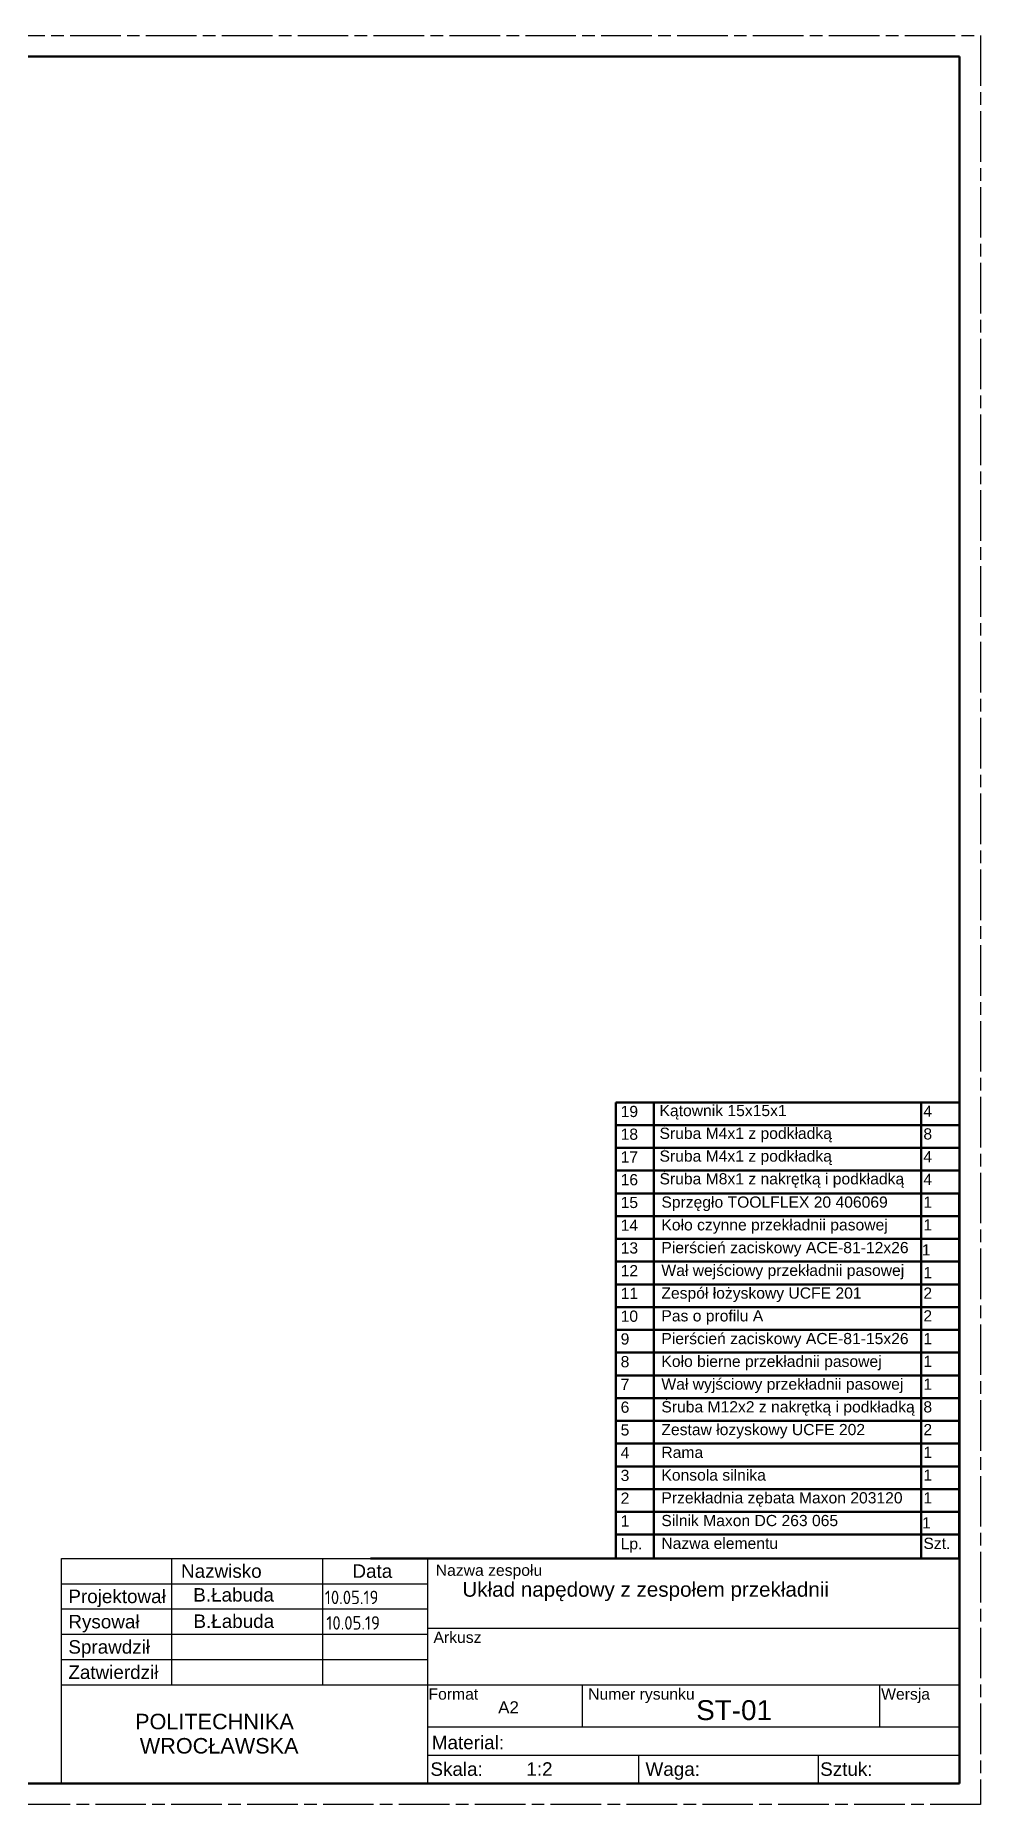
# Model space of a CAD drawing. Header units: millimetres. Extents: x 98 to 4367, y -12 to 2058.
# Drawn here: x 2351.1 to 2575.4, y 493.8 to 913.8 of the extents above; entities that cross this region are included whole.
import ezdxf
from ezdxf.enums import TextEntityAlignment as Align

# ---------------------------------------------------------------- set-up
doc = ezdxf.new("R2010")
doc.units = ezdxf.units.MM
doc.linetypes.add('AM_ISO08W050', pattern=[18, 12, -1.5, 3, -1.5])
doc.layers.get('0').update_dxf_attribs({"lineweight": 50})
doc.layers.add('AM_5', color=7, linetype='Continuous', lineweight=15)
doc.layers.add('Default', color=7, linetype='Continuous', lineweight=30)
doc.layers.add('niewidoczna', color=7, linetype='AM_ISO08W050', lineweight=30, plot=False)
doc.styles.add('Annotative', font='arial.ttf')
doc.styles.add('opis', font='arial.ttf', dxfattribs={"height": 2.5})
doc.styles.add('SEACAD_arial_ttf', font='arial.ttf')
doc.styles.add('SEACAD_arial_ttfB', font='arial.ttf')
doc.styles.get("Standard").update_dxf_attribs({"font": 'geniso.shx'})

msp = doc.modelspace()

# ---------------------------------------------------------------- linework, layer by layer
for p, q in [((1986.36, 908.757), (2570.36, 908.757)), ((2570.36, 908.757), (2570.36, 498.757)), ((2488.821, 660.453), (2497.821, 660.453)), ((2561.252, 660.453), (2488.821, 660.453)), ((2488.821, 660.453), (2488.821, 655.053)), ((2497.821, 660.453), (2497.821, 655.053)), ((2497.821, 655.053), (2497.821, 660.453)), ((2497.821, 660.453), (2561.252, 660.453)), ((2561.252, 660.453), (2561.252, 655.053)), ((2561.252, 655.053), (2561.252, 660.453)), ((2561.252, 660.453), (2570.252, 660.453)), ((2488.821, 655.053), (2497.821, 655.053)), ((2561.252, 655.053), (2488.821, 655.053)), ((2488.821, 655.053), (2488.821, 649.653)), ((2497.821, 655.053), (2497.821, 649.653)), ((2497.821, 649.653), (2497.821, 655.053)), ((2497.821, 655.053), (2561.252, 655.053)), ((2561.252, 655.053), (2561.252, 649.653)), ((2561.252, 649.653), (2561.252, 655.053)), ((2561.252, 655.053), (2570.252, 655.053)), ((2488.821, 649.653), (2497.821, 649.653)), ((2561.252, 649.653), (2488.821, 649.653)), ((2488.821, 649.653), (2488.821, 644.253)), ((2497.821, 649.653), (2497.821, 644.253)), ((2497.821, 644.253), (2497.821, 649.653)), ((2497.821, 649.653), (2561.252, 649.653)), ((2561.252, 649.653), (2561.252, 644.253)), ((2561.252, 644.253), (2561.252, 649.653)), ((2561.252, 649.653), (2570.252, 649.653)), ((2488.821, 644.253), (2497.821, 644.253)), ((2561.252, 644.253), (2488.821, 644.253)), ((2488.821, 644.253), (2488.821, 638.853)), ((2497.821, 644.253), (2497.821, 638.853)), ((2497.821, 638.853), (2497.821, 644.253)), ((2497.821, 644.253), (2561.252, 644.253)), ((2561.252, 644.253), (2561.252, 638.853)), ((2561.252, 638.853), (2561.252, 644.253)), ((2561.252, 644.253), (2570.252, 644.253)), ((2488.821, 633.453), (2488.821, 638.853)), ((2488.821, 638.853), (2497.821, 638.853)), ((2561.252, 638.853), (2488.821, 638.853)), ((2497.821, 638.853), (2497.821, 633.453)), ((2497.821, 633.453), (2497.821, 638.853)), ((2497.821, 638.853), (2561.252, 638.853)), ((2561.252, 638.853), (2561.252, 633.453)), ((2561.252, 633.453), (2561.252, 638.853)), ((2561.252, 638.853), (2570.252, 638.853)), ((2570.252, 638.853), (2570.252, 633.453)), ((2570.252, 633.453), (2570.252, 638.853)), ((2488.821, 628.053), (2488.821, 633.453)), ((2488.821, 633.453), (2497.821, 633.453)), ((2561.252, 633.453), (2488.821, 633.453)), ((2497.821, 633.453), (2497.821, 628.053)), ((2497.821, 628.053), (2497.821, 633.453)), ((2497.821, 633.453), (2561.252, 633.453)), ((2561.252, 633.453), (2561.252, 628.053)), ((2561.252, 628.053), (2561.252, 633.453)), ((2561.252, 633.453), (2570.252, 633.453)), ((2570.252, 633.453), (2570.252, 628.053)), ((2570.252, 628.053), (2570.252, 633.453)), ((2488.821, 622.653), (2488.821, 628.053)), ((2488.821, 628.053), (2497.821, 628.053)), ((2561.252, 628.053), (2488.821, 628.053)), ((2497.821, 628.053), (2497.821, 622.653)), ((2497.821, 622.653), (2497.821, 628.053)), ((2497.821, 628.053), (2561.252, 628.053)), ((2561.252, 628.053), (2561.252, 622.653)), ((2561.252, 622.653), (2561.252, 628.053)), ((2561.252, 628.053), (2570.252, 628.053)), ((2570.252, 628.053), (2570.252, 622.653)), ((2570.252, 622.653), (2570.252, 628.053)), ((2488.821, 617.253), (2488.821, 622.653)), ((2488.821, 622.653), (2497.821, 622.653)), ((2561.252, 622.653), (2488.821, 622.653)), ((2497.821, 622.653), (2497.821, 617.253)), ((2497.821, 617.253), (2497.821, 622.653)), ((2497.821, 622.653), (2561.252, 622.653)), ((2561.252, 622.653), (2561.252, 617.253)), ((2561.252, 617.253), (2561.252, 622.653)), ((2561.252, 622.653), (2570.252, 622.653)), ((2570.252, 622.653), (2570.252, 617.253)), ((2570.252, 617.253), (2570.252, 622.653)), ((2488.821, 611.853), (2488.821, 617.253)), ((2488.821, 617.253), (2497.821, 617.253)), ((2561.252, 617.253), (2488.821, 617.253)), ((2497.821, 617.253), (2497.821, 611.853)), ((2497.821, 611.853), (2497.821, 617.253)), ((2497.821, 617.253), (2561.252, 617.253)), ((2561.252, 617.253), (2561.252, 611.853)), ((2561.252, 611.853), (2561.252, 617.253)), ((2561.252, 617.253), (2570.252, 617.253)), ((2561.252, 617.253), (2561.252, 611.853)), ((2561.252, 611.853), (2561.252, 617.253)), ((2570.252, 617.253), (2570.252, 611.853)), ((2570.252, 611.853), (2570.252, 617.253)), ((2488.821, 606.453), (2488.821, 611.853)), ((2488.821, 611.853), (2497.821, 611.853)), ((2561.252, 611.853), (2488.821, 611.853)), ((2561.252, 611.853), (2488.821, 611.853)), ((2497.821, 611.853), (2497.821, 606.453)), ((2497.821, 606.453), (2497.821, 611.853)), ((2497.821, 611.853), (2561.252, 611.853)), ((2497.821, 611.853), (2561.252, 611.853)), ((2561.252, 611.853), (2561.252, 606.453)), ((2561.252, 606.453), (2561.252, 611.853)), ((2561.252, 611.853), (2570.252, 611.853)), ((2561.252, 611.853), (2561.252, 606.453)), ((2561.252, 606.453), (2561.252, 611.853)), ((2561.252, 611.853), (2570.252, 611.853)), ((2570.252, 611.853), (2570.252, 606.453)), ((2570.252, 606.453), (2570.252, 611.853)), ((2488.821, 601.053), (2488.821, 606.453)), ((2488.821, 606.453), (2497.821, 606.453)), ((2561.252, 606.453), (2488.821, 606.453)), ((2561.252, 606.453), (2488.821, 606.453)), ((2497.821, 606.453), (2497.821, 601.053)), ((2497.821, 601.053), (2497.821, 606.453)), ((2497.821, 606.453), (2561.252, 606.453)), ((2497.821, 606.453), (2561.252, 606.453)), ((2561.252, 606.453), (2561.252, 601.053)), ((2561.252, 601.053), (2561.252, 606.453)), ((2561.252, 606.453), (2570.252, 606.453)), ((2561.252, 606.453), (2561.252, 601.053)), ((2561.252, 601.053), (2561.252, 606.453)), ((2561.252, 606.453), (2570.252, 606.453)), ((2570.252, 606.453), (2570.252, 601.053)), ((2570.252, 601.053), (2570.252, 606.453)), ((2488.821, 595.653), (2488.821, 601.053)), ((2488.821, 601.053), (2497.821, 601.053)), ((2561.252, 601.053), (2488.821, 601.053)), ((2561.252, 601.053), (2488.821, 601.053)), ((2497.821, 601.053), (2497.821, 595.653)), ((2497.821, 595.653), (2497.821, 601.053)), ((2497.821, 601.053), (2561.252, 601.053)), ((2497.821, 601.053), (2561.252, 601.053)), ((2561.252, 601.053), (2561.252, 595.653)), ((2561.252, 595.653), (2561.252, 601.053)), ((2561.252, 601.053), (2570.252, 601.053)), ((2561.252, 601.053), (2561.252, 595.653)), ((2561.252, 595.653), (2561.252, 601.053)), ((2561.252, 601.053), (2561.252, 595.653)), ((2561.252, 595.653), (2561.252, 601.053)), ((2561.252, 601.053), (2570.252, 601.053)), ((2570.252, 601.053), (2570.252, 595.653)), ((2570.252, 595.653), (2570.252, 601.053)), ((2570.252, 601.053), (2570.252, 595.653)), ((2570.252, 595.653), (2570.252, 601.053)), ((2488.821, 590.253), (2488.821, 595.653)), ((2488.821, 595.653), (2497.821, 595.653)), ((2561.252, 595.653), (2488.821, 595.653)), ((2561.252, 595.653), (2488.821, 595.653)), ((2497.821, 595.653), (2497.821, 590.253)), ((2497.821, 590.253), (2497.821, 595.653)), ((2497.821, 595.653), (2561.252, 595.653)), ((2497.821, 595.653), (2561.252, 595.653)), ((2561.252, 595.653), (2561.252, 590.253)), ((2561.252, 590.253), (2561.252, 595.653)), ((2561.252, 595.653), (2570.252, 595.653)), ((2561.252, 595.653), (2561.252, 590.253)), ((2561.252, 590.253), (2561.252, 595.653)), ((2561.252, 595.653), (2570.252, 595.653)), ((2570.252, 595.653), (2570.252, 590.253)), ((2570.252, 590.253), (2570.252, 595.653)), ((2570.252, 595.653), (2570.252, 590.253)), ((2570.252, 590.253), (2570.252, 595.653)), ((2488.821, 584.853), (2488.821, 590.253)), ((2488.821, 590.253), (2497.821, 590.253)), ((2561.252, 590.253), (2488.821, 590.253)), ((2561.252, 590.253), (2488.821, 590.253)), ((2497.821, 590.253), (2497.821, 584.853)), ((2497.821, 584.853), (2497.821, 590.253)), ((2497.821, 590.253), (2561.252, 590.253)), ((2497.821, 590.253), (2561.252, 590.253)), ((2561.252, 590.253), (2561.252, 584.853)), ((2561.252, 584.853), (2561.252, 590.253)), ((2561.252, 590.253), (2570.252, 590.253)), ((2561.252, 590.253), (2561.252, 584.853)), ((2561.252, 584.853), (2561.252, 590.253)), ((2561.252, 590.253), (2570.252, 590.253)), ((2570.252, 590.253), (2570.252, 584.853)), ((2570.252, 584.853), (2570.252, 590.253)), ((2570.252, 590.253), (2570.252, 584.853)), ((2570.252, 584.853), (2570.252, 590.253)), ((2488.821, 579.453), (2488.821, 584.853)), ((2488.821, 584.853), (2497.821, 584.853)), ((2561.252, 584.853), (2488.821, 584.853)), ((2561.252, 584.853), (2488.821, 584.853)), ((2497.821, 584.853), (2497.821, 579.453)), ((2497.821, 579.453), (2497.821, 584.853)), ((2497.821, 584.853), (2561.252, 584.853)), ((2497.821, 584.853), (2561.252, 584.853)), ((2561.252, 584.853), (2561.252, 579.453)), ((2561.252, 579.453), (2561.252, 584.853)), ((2561.252, 584.853), (2570.252, 584.853)), ((2561.252, 584.853), (2561.252, 579.453)), ((2561.252, 579.453), (2561.252, 584.853)), ((2561.252, 584.853), (2570.252, 584.853)), ((2570.252, 584.853), (2570.252, 579.453)), ((2570.252, 579.453), (2570.252, 584.853)), ((2570.252, 584.853), (2570.252, 579.453)), ((2570.252, 579.453), (2570.252, 584.853)), ((2488.821, 574.053), (2488.821, 579.453)), ((2488.821, 579.453), (2497.821, 579.453)), ((2561.252, 579.453), (2488.821, 579.453)), ((2561.252, 579.453), (2488.821, 579.453)), ((2497.821, 579.453), (2497.821, 574.053)), ((2497.821, 574.053), (2497.821, 579.453)), ((2497.821, 579.453), (2561.252, 579.453)), ((2497.821, 579.453), (2561.252, 579.453)), ((2561.252, 579.453), (2561.252, 574.053)), ((2561.252, 574.053), (2561.252, 579.453)), ((2561.252, 579.453), (2570.252, 579.453)), ((2561.252, 579.453), (2561.252, 574.053)), ((2561.252, 574.053), (2561.252, 579.453)), ((2561.252, 579.453), (2570.252, 579.453)), ((2570.252, 579.453), (2570.252, 574.053)), ((2570.252, 574.053), (2570.252, 579.453)), ((2570.252, 579.453), (2570.252, 574.053)), ((2570.252, 574.053), (2570.252, 579.453)), ((2488.821, 568.653), (2488.821, 574.053)), ((2488.821, 574.053), (2497.821, 574.053)), ((2561.252, 574.053), (2488.821, 574.053)), ((2561.252, 574.053), (2488.821, 574.053)), ((2497.821, 574.053), (2497.821, 568.653)), ((2497.821, 568.653), (2497.821, 574.053)), ((2497.821, 574.053), (2561.252, 574.053)), ((2497.821, 574.053), (2561.252, 574.053)), ((2561.252, 574.053), (2561.252, 568.653)), ((2561.252, 568.653), (2561.252, 574.053)), ((2561.252, 574.053), (2570.252, 574.053)), ((2561.252, 574.053), (2561.252, 568.653)), ((2561.252, 568.653), (2561.252, 574.053)), ((2561.252, 574.053), (2570.252, 574.053)), ((2570.252, 574.053), (2570.252, 568.653)), ((2570.252, 568.653), (2570.252, 574.053)), ((2570.252, 574.053), (2570.252, 568.653)), ((2570.252, 568.653), (2570.252, 574.053)), ((2488.821, 563.253), (2488.821, 568.653)), ((2488.821, 568.653), (2497.821, 568.653)), ((2561.252, 568.653), (2488.821, 568.653)), ((2497.821, 568.653), (2497.821, 563.253)), ((2497.821, 563.253), (2497.821, 568.653)), ((2497.821, 568.653), (2561.252, 568.653)), ((2561.252, 568.653), (2561.252, 563.253)), ((2561.252, 563.253), (2561.252, 568.653)), ((2561.252, 568.653), (2570.252, 568.653)), ((2570.252, 568.653), (2570.252, 563.253)), ((2570.252, 563.253), (2570.252, 568.653)), ((2488.821, 557.853), (2488.821, 563.253)), ((2488.821, 563.253), (2497.821, 563.253)), ((2561.252, 563.253), (2488.821, 563.253)), ((2497.821, 563.253), (2497.821, 557.853)), ((2497.821, 557.853), (2497.821, 563.253)), ((2497.821, 563.253), (2561.252, 563.253)), ((2561.252, 563.253), (2561.252, 557.853)), ((2561.252, 557.853), (2561.252, 563.253)), ((2561.252, 563.253), (2570.252, 563.253)), ((2561.252, 563.253), (2561.252, 557.853)), ((2561.252, 557.853), (2561.252, 563.253)), ((2570.252, 563.253), (2570.252, 557.853)), ((2570.252, 557.853), (2570.252, 563.253)), ((2570.252, 563.253), (2570.252, 557.853)), ((2570.252, 557.853), (2570.252, 563.253)), ((2488.821, 552.453), (2488.821, 557.853)), ((2488.821, 557.853), (2497.821, 557.853)), ((2561.252, 557.853), (2488.821, 557.853)), ((2497.821, 557.853), (2497.821, 552.453)), ((2497.821, 552.453), (2497.821, 557.853)), ((2497.821, 557.853), (2561.252, 557.853)), ((2561.252, 557.853), (2561.252, 552.453)), ((2561.252, 552.453), (2561.252, 557.853)), ((2561.252, 557.853), (2570.252, 557.853)), ((2570.252, 557.853), (2570.252, 552.453)), ((2570.252, 552.453), (2570.252, 557.853)), ((2503.021, 552.196), (2430.591, 552.196)), ((2570.252, 552.196), (2503.021, 552.196)), ((2570.36, 498.757), (1986.36, 498.757))]:
    msp.add_line(p, q)
at = {"layer": 'Default', "color": 7, "linetype": 'Continuous'}
for p, q in [((2488.821, 660.453), (2561.252, 660.453)), ((2488.821, 655.053), (2561.252, 655.053)), ((2488.821, 649.653), (2561.252, 649.653)), ((2488.821, 644.253), (2561.252, 644.253)), ((2488.821, 638.853), (2561.252, 638.853)), ((2488.821, 633.453), (2561.252, 633.453)), ((2488.821, 628.053), (2561.252, 628.053)), ((2488.821, 622.653), (2561.252, 622.653)), ((2488.821, 617.253), (2561.252, 617.253)), ((2488.821, 611.853), (2561.252, 611.853)), ((2488.821, 611.853), (2561.252, 611.853)), ((2488.821, 606.453), (2561.252, 606.453)), ((2488.821, 606.453), (2561.252, 606.453)), ((2488.821, 601.053), (2561.252, 601.053)), ((2488.821, 601.053), (2561.252, 601.053)), ((2488.821, 595.653), (2561.252, 595.653)), ((2488.821, 595.653), (2561.252, 595.653)), ((2488.821, 590.253), (2561.252, 590.253)), ((2488.821, 590.253), (2561.252, 590.253)), ((2488.821, 584.853), (2561.252, 584.853)), ((2488.821, 584.853), (2561.252, 584.853)), ((2488.821, 579.453), (2561.252, 579.453)), ((2488.821, 579.453), (2561.252, 579.453)), ((2488.821, 574.053), (2561.252, 574.053)), ((2488.821, 574.053), (2561.252, 574.053)), ((2488.821, 568.653), (2561.252, 568.653)), ((2488.821, 563.253), (2561.252, 563.253)), ((2488.821, 557.853), (2561.252, 557.853)), ((2357.348, 552.196), (2570.252, 552.196)), ((2357.348, 498.856), (2357.348, 552.196)), ((2357.348, 552.196), (2570.252, 552.196)), ((2383.458, 522.193), (2383.458, 552.196)), ((2419.31, 522.193), (2419.31, 552.196)), ((2430.591, 552.196), (2503.021, 552.196)), ((2444.231, 498.856), (2444.231, 552.196)), ((2503.021, 552.196), (2570.252, 552.196)), ((2357.348, 546.196), (2444.231, 546.196)), ((2357.348, 540.195), (2444.231, 540.195)), ((2357.348, 534.194), (2444.231, 534.194)), ((2444.231, 535.661), (2570.252, 535.661)), ((2444.231, 535.661), (2570.252, 535.661)), ((2357.348, 528.193), (2444.231, 528.193)), ((2357.348, 522.193), (2570.252, 522.193)), ((2357.348, 522.193), (2570.252, 522.193)), ((2480.928, 512.191), (2480.928, 522.059)), ((2480.928, 512.191), (2480.928, 522.059)), ((2551.431, 512.191), (2551.431, 522.059)), ((2551.431, 512.191), (2551.431, 522.059)), ((2444.231, 512.191), (2570.252, 512.191)), ((2444.231, 512.191), (2570.252, 512.191)), ((2444.231, 505.524), (2570.252, 505.524)), ((2444.231, 505.524), (2570.252, 505.524)), ((2494.263, 498.856), (2494.263, 505.524)), ((2494.263, 498.856), (2494.263, 505.524)), ((2536.914, 498.856), (2536.914, 505.524)), ((2536.914, 498.856), (2536.914, 505.524))]:
    msp.add_line(p, q, dxfattribs=at)
at = {"layer": 'niewidoczna'}
for p, q in [((1981.36, 913.757), (2575.36, 913.757)), ((2575.36, 913.757), (2575.36, 493.757)), ((2575.36, 493.757), (1981.36, 493.757))]:
    msp.add_line(p, q, dxfattribs=at)

# ---------------------------------------------------------------- texts
at = {"attachment_point": 1}
for s, insert, char_height, width, style in [('{\\H1.4x;19}', (2489.968, 659.638), 1.9, 8.72614, 'Annotative'), ('{\\H1.4x;Kątownik 15x15x1}', (2499.191, 659.854), 1.9, 75.71241, 'Annotative'), ('{\\H1.4x;4}', (2561.79, 659.709), 1.9, 8.89069, 'Annotative'), ('{\\H1.4x;Śruba M4x1 z podkładką}', (2499.191, 654.454), 1.9, 75.71241, 'Annotative'), ('{\\H1.4x;18}', (2489.968, 654.238), 1.9, 8.72614, 'Annotative'), ('{\\H1.4x;8}', (2561.79, 654.309), 1.9, 8.89069, 'Annotative'), ('{\\H1.4x;17}', (2489.968, 648.838), 1.9, 8.72614, 'Annotative'), ('{\\H1.4x;Śruba M4x1 z podkładką}', (2499.191, 649.054), 1.9, 75.71241, 'Annotative'), ('{\\H1.4x;4}', (2561.79, 648.909), 1.9, 8.89069, 'Annotative'), ('{\\H1.4x;16}', (2489.968, 643.438), 1.9, 8.72614, 'Annotative'), ('{\\H1.4x;Śruba M8x1 z nakrętką i podkładką}', (2499.191, 643.654), 1.9, 75.71241, 'Annotative'), ('{\\H1.4x;4}', (2561.79, 643.509), 1.9, 8.89069, 'Annotative'), ('{\\H1.4x;15}', (2489.968, 638.038), 1.9, 8.72614, 'Annotative'), ('{\\H1.4x;Sprzęgło TOOLFLEX 20 406069}', (2499.633, 638.124), 1.9, 74.04211, 'Annotative'), ('{\\H1.4x;1}', (2561.79, 638.109), 1.9, 8.89069, 'Annotative'), ('{\\H1.4x;14}', (2489.968, 632.638), 1.9, 8.72614, 'Annotative'), ('{\\H1.4x;Koło czynne przekładnii pasowej}', (2499.633, 632.724), 1.9, 72.75154, 'Annotative'), ('{\\H1.4x;1}', (2561.79, 632.709), 1.9, 8.72614, 'Annotative'), ('{\\H1.4x;13}', (2489.968, 627.238), 1.9, 8.72614, 'Annotative'), ('{\\H1.4x;Pierścień zaciskowy ACE-81-12x26}', (2499.633, 627.324), 1.9, 59.88846, 'Annotative'), ('{\\H1.4x;1}', (2561.43, 626.775), 1.9, 8.72614, 'Annotative'), ('{\\H1.4x;12}', (2489.968, 621.838), 1.9, 8.72614, 'Annotative'), ('{\\H1.4x;Wał wejściowy przekładnii pasowej}', (2499.633, 621.924), 1.9, 59.88846, 'Annotative'), ('{\\H1.4x;1}', (2561.78, 621.375), 1.9, 8.72614, 'Annotative'), ('{\\H1.4x;11}', (2489.968, 616.438), 1.9, 8.72614, 'Annotative'), ('{\\H1.4x;Zespół łożyskowy UCFE 201}', (2499.633, 616.524), 1.9, 59.88846, 'Annotative'), ('{\\H1.4x;2}', (2561.79, 616.509), 1.9, 8.72614, 'Annotative'), ('{\\H1.4x;10}', (2489.968, 611.038), 1.9, 8.72614, 'Annotative'), ('{\\H1.4x;Pas o profilu A}', (2499.633, 611.124), 1.9, 59.88846, 'Annotative'), ('{\\H1.4x;2}', (2561.79, 611.109), 1.9, 8.72614, 'Annotative'), ('{\\H1.4x;9}', (2489.968, 605.638), 1.9, 8.72614, 'Annotative'), ('{\\H1.4x;Pierścień zaciskowy ACE-81-15x26}', (2499.633, 605.724), 1.9, 59.88846, 'Annotative'), ('{\\H1.4x;1}', (2561.79, 605.709), 1.9, 8.72614, 'Annotative'), ('{\\H1.4x;8}', (2489.968, 600.238), 1.9, 8.72614, 'Annotative'), ('{\\H1.4x;Koło bierne przekładnii pasowej}', (2499.633, 600.324), 1.9, 59.88846, 'Annotative'), ('{\\H1.4x;1}', (2561.79, 600.309), 1.9, 8.72614, 'Annotative'), ('{\\H1.4x;7}', (2489.968, 594.838), 1.9, 8.72614, 'Annotative'), ('{\\H1.4x;Wał wyjściowy przekładnii pasowej}', (2499.633, 594.924), 1.9, 85.10187, 'Annotative'), ('{\\H1.4x;1}', (2561.79, 594.909), 1.9, 8.72614, 'Annotative'), ('{\\H1.4x;6}', (2489.968, 589.438), 1.9, 8.72614, 'Annotative'), ('{\\H1.4x;Śruba M12x2 z nakrętką i podkładką}', (2499.633, 589.524), 1.9, 75.71241, 'Annotative'), ('{\\H1.4x;8}', (2561.79, 589.509), 1.9, 8.72614, 'Annotative'), ('{\\H1.4x;5}', (2489.968, 584.038), 1.9, 8.72614, 'Annotative'), ('{\\H1.4x;Zestaw łozyskowy UCFE 202}', (2499.633, 584.124), 1.9, 59.88846, 'Annotative'), ('{\\H1.4x;2}', (2561.79, 584.109), 1.9, 8.72614, 'Annotative'), ('{\\H1.4x;4}', (2489.968, 578.638), 1.9, 8.72614, 'Annotative'), ('{\\H1.4x;Rama}', (2499.633, 578.724), 1.9, 59.88846, 'Annotative'), ('{\\H1.4x;1}', (2561.79, 578.709), 1.9, 8.72614, 'Annotative'), ('{\\H1.4x;1}', (2561.79, 578.709), 1.9, 8.72614, 'Annotative'), ('{\\H1.4x;3}', (2489.968, 573.238), 1.9, 8.72614, 'Annotative'), ('{\\H1.4x;Konsola silnika}', (2499.633, 573.324), 1.9, 59.88846, 'Annotative'), ('{\\H1.4x;1}', (2561.79, 573.309), 1.9, 8.72614, 'Annotative'), ('{\\H1.4x;2}', (2489.968, 567.838), 1.9, 8.72614, 'Annotative'), ('{\\H1.4x;Przekładnia zębata Maxon 203120}', (2499.633, 567.924), 1.9, 89.62013, 'Annotative'), ('{\\H1.4x;1}', (2561.79, 567.909), 1.9, 8.72614, 'Annotative'), ('{\\H1.4x;1}', (2489.968, 562.438), 1.9, 8.72614, 'Annotative'), ('{\\H1.4x;Silnik Maxon DC 263 065}', (2499.633, 562.524), 1.9, 72.75154, 'Annotative'), ('{\\H1.4x;1}', (2561.466, 561.975), 1.9, 8.72614, 'Annotative'), ('{\\H1.4x;Lp.}', (2489.968, 557.038), 1.9, 8.72614, 'Annotative'), ('{\\H1.4x;Nazwa elementu}', (2499.633, 557.124), 1.9, 59.88846, 'Annotative'), ('{\\H1.4x;Szt.}', (2561.79, 557.109), 1.9, 8.72614, 'Annotative'), ('B.Łabuda', (2388.578, 545.154), 3.2004, 23.60693, 'SEACAD_arial_ttfB'), ('B.Łabuda', (2388.627, 538.899), 3.2004, 23.60693, 'SEACAD_arial_ttfB'), ('1:2', (2467.608, 503.808), 3.2004, 23.60693, 'SEACAD_arial_ttfB'), ('1:2', (2467.608, 503.808), 3.2004, 23.60693, 'SEACAD_arial_ttfB')]:
    msp.add_mtext(s, dxfattribs=dict(at, insert=insert, char_height=char_height, width=width, style=style))
at = {"insert": (2452.429, 546.61), "char_height": 3.5, "attachment_point": 1, "style": 'opis'}
msp.add_mtext_dynamic_manual_height_columns('Układ napędowy z zespołem przekładnii', width=102.69383, gutter_width=12.5, heights=[0], dxfattribs=at)
at = {"layer": 'AM_5', "char_height": 3.2004, "attachment_point": 1}
for insert in [(2419.789, 544.546), (2420.145, 538.494)]:
    msp.add_mtext_dynamic_manual_height_columns('{\\C0;10.05.19}', width=35.79879, gutter_width=12.5, heights=[0], dxfattribs=dict(at, insert=insert))
at = {"layer": 'Default', "color": 7, "linetype": 'Continuous'}
for s, height, style, p in [('Nazwisko', 3.2004, 'SEACAD_arial_ttf', (2385.677, 550.796)), ('Data', 3.2004, 'SEACAD_arial_ttf', (2426.331, 550.796)), (' Nazwa zespołu', 2.667, 'SEACAD_arial_ttf', (2445.067, 550.737)), (' Nazwa zespołu', 2.667, 'SEACAD_arial_ttf', (2445.067, 550.737)), ('Projektował', 3.2004, 'SEACAD_arial_ttf', (2358.948, 544.795)), ('Rysował', 3.2004, 'SEACAD_arial_ttf', (2358.948, 538.795)), ('Arkusz', 2.667, 'SEACAD_arial_ttf', (2445.565, 534.812)), ('Arkusz', 2.667, 'SEACAD_arial_ttf', (2445.565, 534.812)), ('Sprawdził', 3.2004, 'SEACAD_arial_ttf', (2358.948, 532.794)), ('Zatwierdził', 3.2004, 'SEACAD_arial_ttf', (2358.948, 526.793)), ('Format', 2.667, 'SEACAD_arial_ttf', (2444.383, 521.344)), ('Format', 2.667, 'SEACAD_arial_ttf', (2444.383, 521.344)), ('Numer rysunku', 2.667, 'SEACAD_arial_ttf', (2482.261, 521.344)), ('Numer rysunku', 2.667, 'SEACAD_arial_ttf', (2482.261, 521.344)), ('Wersja', 2.667, 'SEACAD_arial_ttf', (2551.771, 521.344)), ('Wersja', 2.667, 'SEACAD_arial_ttf', (2551.771, 521.344)), ('A2', 2.8804, 'SEACAD_arial_ttfB', (2460.911, 518.288)), ('     POLITECHNIKA                      ', 3.675, 'SEACAD_arial_ttf', (2367.65, 515.318)), ('             WROCŁAWSKA', 3.675, 'SEACAD_arial_ttf', (2357.348, 509.566)), ('Material:', 3.2004, 'SEACAD_arial_ttf', (2445.166, 510.114)), ('Material:', 3.2004, 'SEACAD_arial_ttf', (2445.166, 510.114)), ('Skala:', 3.2004, 'SEACAD_arial_ttf', (2444.833, 503.79)), ('Skala:', 3.2004, 'SEACAD_arial_ttf', (2444.833, 503.79)), ('Waga:', 3.2004, 'SEACAD_arial_ttf', (2495.863, 503.79)), ('Waga:', 3.2004, 'SEACAD_arial_ttf', (2495.863, 503.79)), ('Sztuk:', 3.2004, 'SEACAD_arial_ttf', (2537.306, 503.79)), ('Sztuk:', 3.2004, 'SEACAD_arial_ttf', (2537.306, 503.79))]:
    msp.add_text(s, height=height, dxfattribs=dict(at, style=style)).set_placement(p, align=Align.TOP_LEFT)
at = {"layer": 'Default', "insert": (2507.898, 518.549), "char_height": 4.725, "attachment_point": 1}
msp.add_mtext_dynamic_manual_height_columns('{\\fArial|b0|i0|c238|p34;\\C0;ST-01}', width=35.79879, gutter_width=12.5, heights=[0], dxfattribs=at)

doc.saveas('drawing.dxf')
